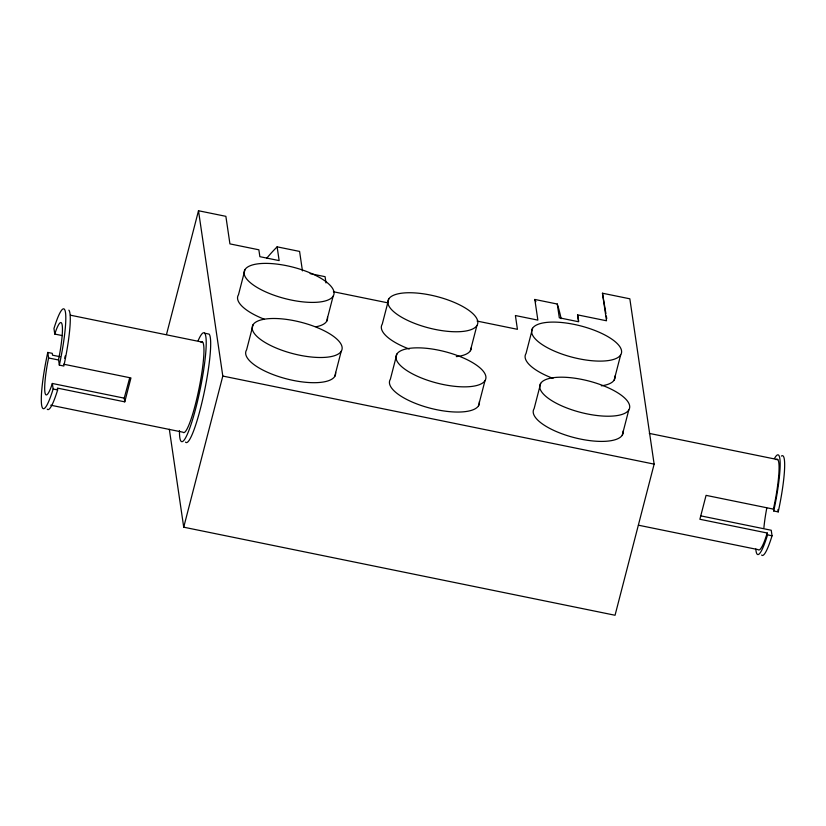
<?xml version="1.0" encoding="UTF-8"?>
<svg xmlns="http://www.w3.org/2000/svg" width="826" height="826" viewBox="0 0 826 826"><rect width="100%" height="100%" fill="white"/><g stroke="black" fill="none" stroke-linecap="round" stroke-linejoin="round"><path stroke-width="1.24" d="M60.03 356.718L52.544 355.19L52.265 353.342L47.774 352.423L48.589 357.968L47.464 363.626A37.036 5.07 -78.5 0 0 50.964 387.487L52.337 383.47L124.23 398.153L124.767 401.849L57.376 388.086L57.644 389.934A50.923 6.969 -78.5 0 1 47.237 409.19M64.727 358.308L65.202 355.954M766.796 508.145L766.342 510.406A37.036 5.07 -78.5 0 0 763.905 527.742M781.396 456.086A50.923 6.969 -78.5 0 1 778.226 511.893L773.735 510.974L773.456 509.126L775.573 498.553A46.297 6.329 -78.5 0 0 776.089 459.659M129.651 378.06L124.23 398.153M166.522 334.396L198.498 210.744L225.87 216.329L229.927 243.887L258.858 249.793L259.87 256.679L279.157 260.613L277.123 246.84L299.59 251.424L302.45 270.876M245.002 269.575L238.487 294.758A46.297 16.21 14.5 0 0 264.392 319.259M477.098 321.077L517.427 329.316L515.403 315.532L537.86 320.116L534.825 299.456L557.282 304.04L559.316 317.814L578.603 321.758L577.58 314.871L606.511 320.777L602.464 293.22L629.835 298.805L654.14 464.129L615.05 615.256L183.723 527.195L222.803 376.057L198.498 210.744M253.107 324.68L246.592 349.873A46.297 16.21 14.5 0 0 287.293 379.062A46.297 16.21 14.5 0 0 335.573 372.361M326.6 321.397L333.115 296.214A46.297 16.21 14.5 0 0 274.986 263.886A46.297 16.21 14.5 0 0 259.075 288.584A46.297 16.21 14.5 0 0 333.115 296.214M334.695 376.501L341.21 351.318A46.297 16.21 14.5 0 0 283.081 318.991A46.297 16.21 14.5 0 0 267.18 343.688A46.297 16.21 14.5 0 0 341.21 351.318M388.778 298.929L382.262 324.122A46.297 16.21 14.5 0 0 409.252 349.026M396.883 354.034L390.368 379.227A46.297 16.21 14.5 0 0 431.069 408.416A46.297 16.21 14.5 0 0 479.348 401.715M470.376 350.751L476.891 325.568A46.297 16.21 14.5 0 0 418.761 293.24A46.297 16.21 14.5 0 0 402.851 317.938A46.297 16.21 14.5 0 0 476.891 325.568M478.481 405.855L484.986 380.672A46.297 16.21 14.5 0 0 426.856 348.345A46.297 16.21 14.5 0 0 410.956 373.042A46.297 16.21 14.5 0 0 484.986 380.672M532.553 328.283L526.038 353.476A46.297 16.21 14.5 0 0 553.028 378.38M540.658 383.388L534.143 408.581A46.297 16.21 14.5 0 0 574.844 437.77A46.297 16.21 14.5 0 0 623.134 431.069M614.152 380.105L620.667 354.922A46.297 16.21 14.5 0 0 562.537 322.594A46.297 16.21 14.5 0 0 546.636 347.292A46.297 16.21 14.5 0 0 620.667 354.922M622.257 435.219L628.772 410.026A46.297 16.21 14.5 0 0 570.642 377.699A46.297 16.21 14.5 0 0 554.731 402.396A46.297 16.21 14.5 0 0 628.772 410.026M62.342 335.604L54.774 334.065L56.147 330.049A37.036 5.07 -78.5 0 1 59.658 353.91L58.522 359.568L59.338 365.113L63.829 366.032A50.923 6.969 -78.5 0 0 68.868 310.173M124.767 401.849L130.952 377.947L63.561 364.183M773.456 509.126L706.065 495.363L699.88 519.265L767.282 533.028L764.711 540.534A46.297 6.329 -78.5 0 1 758.123 549.631L638.446 525.202M310.111 273.623L325.083 276.679L326.002 282.936M333.415 291.743L387.611 302.801M204.641 333.198L209.133 334.117A55.548 7.599 -78.5 0 1 203.64 395.045A55.548 7.599 -78.5 0 1 185.54 442.127M70.396 315.191L202.669 342.201M649.288 433.392L777.782 459.617M222.803 376.057L654.14 464.129M48.589 357.968L58.677 360.022M700.603 515.827L771.226 530.251L772.042 535.795A50.923 6.969 -78.5 0 1 761.634 555.051M47.774 352.423A50.923 6.969 -78.5 0 0 41.61 404.946A50.923 6.969 -78.5 0 0 53.153 389.015L57.644 389.934M755.811 548.98A50.923 6.969 -78.5 0 0 767.55 534.876L772.042 535.795M50.737 405.205L183.011 432.215A46.297 6.329 -78.5 0 0 199.334 387.053A46.297 6.329 -78.5 0 0 200.976 342.243M534.825 299.456L535.878 301.635M602.464 293.22L605.902 313.508M606.336 316.048L606.759 318.588M577.58 314.871L578.644 321.118M777.896 509.673L778.226 511.893M767.282 533.028L767.55 534.876M169.33 429.272L183.723 527.195M54.774 334.065L53.958 328.521A50.923 6.969 -78.5 0 1 65.502 312.589A50.923 6.969 -78.5 0 1 59.338 365.113M52.337 383.47L53.153 389.015M198.126 340.673A55.548 7.599 -78.5 0 1 205.695 353.373A55.548 7.599 -78.5 0 1 190.744 425.328A55.548 7.599 -78.5 0 1 179.469 430.522M327.478 317.256A46.297 16.21 14.5 0 1 316.1 326.745M471.316 347.715A46.297 16.21 14.5 0 1 456.313 356.615M615.029 375.964A46.297 16.21 14.5 0 1 601.328 385.825M774.427 458.585A50.923 6.969 -78.5 0 1 773.735 510.974M266.788 258.166A166.656 154.421 -8.4 0 1 277.123 246.84M557.282 304.04A166.656 154.421 -8.4 0 1 561.122 318.691"/></g></svg>
